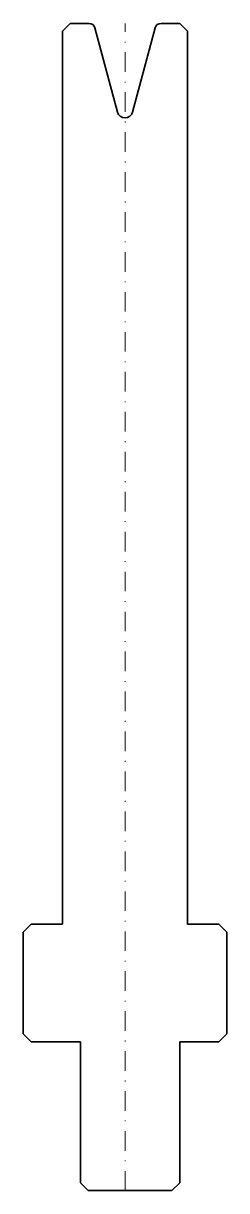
# Model space of a CAD drawing. Header units: millimetres. Extents: x -13 to 13, y -149 to 0.
import ezdxf

# ---------------------------------------------------------------- set-up
doc = ezdxf.new("R2010")
doc.units = ezdxf.units.MM
doc.header["$LTSCALE"] = 5
doc.linetypes.add('AUSGEZOGEN', pattern=[0])
doc.linetypes.add('DASHDOT', pattern=[1, 0.5, -0.25, 0, -0.25])
doc.layers.add('2', color=7, linetype='Continuous')

msp = doc.modelspace()

# ---------------------------------------------------------------- linework, layer by layer
at = {"layer": '2', "color": 7, "linetype": 'DASHDOT', "lineweight": 18}
msp.add_line((0, -149), (0, 0), dxfattribs=at)
at = {"layer": '2', "color": 7, "linetype": 'AUSGEZOGEN', "lineweight": 35}
for p, q in [((-8, -1), (-7, 0)), ((-8, -115), (-8, -1)), ((-7, 0), (-4.61, 0)), ((-3.84, -0.59), (-0.97, -11.32)), ((0.97, -11.32), (3.84, -0.59)), ((4.61, 0), (7, 0)), ((7, 0), (8, -1)), ((8, -1), (8, -115)), ((-13, -116), (-12, -115)), ((-13, -129), (-13, -116)), ((-12, -115), (-8, -115)), ((8, -115), (12, -115)), ((12, -115), (13, -116)), ((13, -116), (13, -129)), ((-12, -130), (-13, -129)), ((13, -129), (12, -130)), ((-5.7, -130), (-12, -130)), ((-5.7, -148), (-5.7, -130)), ((12, -130), (7, -130)), ((7, -130), (7, -148)), ((-4.7, -149), (-5.7, -148)), ((6, -149), (-4.7, -149)), ((7, -148), (6, -149))]:
    msp.add_line(p, q, dxfattribs=at)
for centre, radius, start, end in [((-4.61, -0.8), 0.8, 15, 90), ((4.61, -0.8), 0.8, 90, 165), ((0, -11.06), 1, 195, 345)]:
    msp.add_arc(centre, radius, start, end, dxfattribs=at)

doc.saveas('drawing.dxf')
